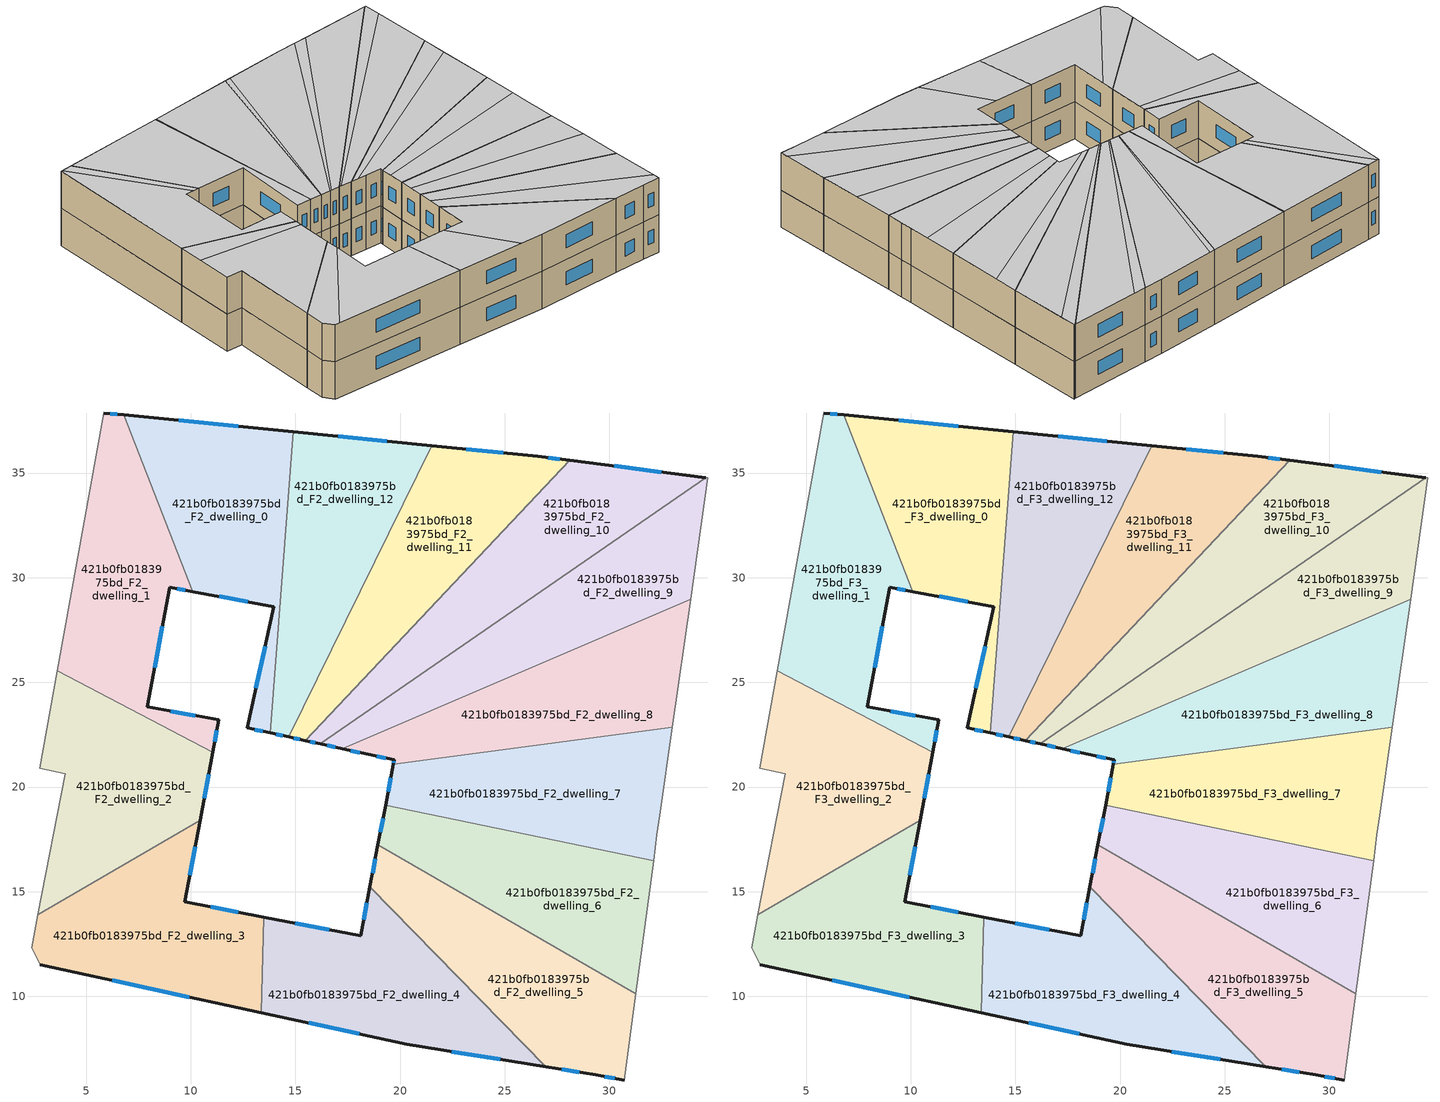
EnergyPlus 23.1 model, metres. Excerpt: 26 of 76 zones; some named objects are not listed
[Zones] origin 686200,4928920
421b0fb0183975bd_F2_dwelling_0
 floor to 421b0fb0183975bd_F1_dwelling_0 (EU_floor_Construction): 14.89,36.96 13.81,22.58 12.7,22.83 13.97,28.62 10.1,29.34 6.81,37.77 z6
 wall outside (EU_wall_Construction): 10.1,29.34 13.97,28.62 12.7,22.83 13.81,22.58 / 14.89,36.96 6.81,37.77 z6:9
 wall to 421b0fb0183975bd_F2_dwelling_1 (EU_wall_Construction): 6.81,37.77 10.1,29.34 z6:9
 wall to 421b0fb0183975bd_F2_dwelling_12 (EU_wall_Construction): 13.81,22.58 14.89,36.96 z6:9
 window (EU_Window_Construction): 13.06,22.75 13.45,22.66 / 13.56,26.73 13.11,24.71 / 11.36,29.1 12.71,28.85 / 12.26,37.23 9.43,37.51 z6.98:8.02
421b0fb0183975bd_F2_dwelling_1
 floor to 421b0fb0183975bd_F1_dwelling_1 (EU_floor_Construction): 6.81,37.77 10.1,29.34 8.99,29.55 7.93,23.84 11.33,23.21 11.04,21.66 3.62,25.56 5.85,37.87 z6
 wall outside (EU_wall_Construction): 11.04,21.66 11.33,23.21 7.93,23.84 8.99,29.55 10.1,29.34 / 6.81,37.77 5.85,37.87 z6:9
 wall to 421b0fb0183975bd_F2_dwelling_2 (EU_wall_Construction): 3.62,25.56 11.04,21.66 z6:9
 wall adiabatic (EU_wall_Construction): 5.85,37.87 3.62,25.56 z6:9
 window (EU_Window_Construction): 9.35,29.48 9.74,29.41 / 8.28,25.69 8.65,27.69 / 10.23,23.41 9.04,23.63 / 11.14,22.16 11.24,22.7 / 6.49,37.8 6.16,37.84 z6.98:8.02
421b0fb0183975bd_F2_dwelling_10
 floor to 421b0fb0183975bd_F1_dwelling_10 (EU_floor_Construction): 34.59,34.78 16.19,22.06 15.46,22.22 28.11,35.6 z6
 wall outside (EU_wall_Construction): 15.46,22.22 16.19,22.06 / 34.59,34.78 28.11,35.6 z6:9
 wall to 421b0fb0183975bd_F2_dwelling_11 (EU_wall_Construction): 28.11,35.6 15.46,22.22 z6:9
 wall to 421b0fb0183975bd_F2_dwelling_9 (EU_wall_Construction): 16.19,22.06 34.59,34.78 z6:9
 window (EU_Window_Construction): 15.7,22.17 15.96,22.11 / 32.49,35.05 30.22,35.34 z6.98:8.02
421b0fb0183975bd_F2_dwelling_11
 floor to 421b0fb0183975bd_F1_dwelling_11 (EU_floor_Construction): 28.11,35.6 15.46,22.22 14.67,22.39 21.52,36.3 26.58,35.8 z6
 wall outside (EU_wall_Construction): 14.67,22.39 15.46,22.22 / 28.11,35.6 26.58,35.8 21.52,36.3 z6:9
 wall to 421b0fb0183975bd_F2_dwelling_12 (EU_wall_Construction): 21.52,36.3 14.67,22.39 z6:9
 window (EU_Window_Construction): 14.93,22.34 15.2,22.28 / 24.94,35.96 23.17,36.14 / 27.61,35.67 27.08,35.73 z6.98:8.02
421b0fb0183975bd_F2_dwelling_12
 floor to 421b0fb0183975bd_F1_dwelling_12 (EU_floor_Construction): 21.52,36.3 14.67,22.39 13.81,22.58 14.89,36.96 z6
 wall outside (EU_wall_Construction): 13.81,22.58 14.67,22.39 / 21.52,36.3 14.89,36.96 z6:9
 window (EU_Window_Construction): 14.09,22.52 14.39,22.46 / 19.37,36.52 17.05,36.75 z6.98:8.02
421b0fb0183975bd_F2_dwelling_2
 floor to 421b0fb0183975bd_F1_dwelling_2 (EU_floor_Construction): 11.04,21.66 10.44,18.42 2.7,13.89 4.01,20.65 2.78,20.91 3.62,25.56 z6
 wall outside (EU_wall_Construction): 10.44,18.42 11.04,21.66 z6:9
 wall adiabatic (EU_wall_Construction): 3.62,25.56 2.78,20.91 4.01,20.65 2.7,13.89 z6:9
 wall to 421b0fb0183975bd_F2_dwelling_3 (EU_wall_Construction): 2.7,13.89 10.44,18.42 z6:9
 window (EU_Window_Construction): 10.64,19.48 10.85,20.61 z6.98:8.02
421b0fb0183975bd_F2_dwelling_3
 floor to 421b0fb0183975bd_F1_dwelling_3 (EU_floor_Construction): 10.44,18.42 9.72,14.52 13.48,13.79 13.38,9.22 2.81,11.52 2.4,12.33 2.7,13.89 z6
 wall outside (EU_wall_Construction): 13.48,13.79 9.72,14.52 10.44,18.42 / 2.81,11.52 13.38,9.22 z6:9
 wall to 421b0fb0183975bd_F2_dwelling_4 (EU_wall_Construction): 13.38,9.22 13.48,13.79 z6:9
 wall adiabatic (EU_wall_Construction): 2.7,13.89 2.4,12.33 2.81,11.52 z6:9
 window (EU_Window_Construction): 9.96,15.79 10.21,17.15 / 12.26,14.03 10.94,14.28 / 6.25,10.77 9.94,9.97 z6.98:8.02
421b0fb0183975bd_F2_dwelling_4
 floor to 421b0fb0183975bd_F1_dwelling_4 (EU_floor_Construction): 18.56,15.24 26.95,6.64 20.31,7.72 13.38,9.22 13.48,13.79 18.11,12.9 z6
 wall outside (EU_wall_Construction): 18.56,15.24 18.11,12.9 13.48,13.79 / 13.38,9.22 20.31,7.72 26.95,6.64 z6:9
 wall to 421b0fb0183975bd_F2_dwelling_5 (EU_wall_Construction): 26.95,6.64 18.56,15.24 z6:9
 window (EU_Window_Construction): 16.61,13.19 14.99,13.5 / 18.41,14.48 18.26,13.66 / 22.47,7.37 24.79,6.99 / 15.63,8.73 18.06,8.21 z6.98:8.02
421b0fb0183975bd_F2_dwelling_5
 floor to 421b0fb0183975bd_F1_dwelling_5 (EU_floor_Construction): 31.25,10.13 30.7,6.01 29.34,6.25 26.95,6.64 18.56,15.24 18.94,17.23 z6
 wall outside (EU_wall_Construction): 26.95,6.64 29.34,6.25 30.7,6.01 / 18.94,17.23 18.56,15.24 z6:9
 wall to 421b0fb0183975bd_F2_dwelling_6 (EU_wall_Construction): 31.25,10.13 18.94,17.23 z6:9
 wall adiabatic (EU_wall_Construction): 30.7,6.01 31.25,10.13 z6:9
 window (EU_Window_Construction): 27.73,6.51 28.56,6.37 / 18.82,16.59 18.68,15.89 / 29.78,6.17 30.26,6.09 z6.98:8.02
421b0fb0183975bd_F2_dwelling_6
 floor to 421b0fb0183975bd_F1_dwelling_6 (EU_floor_Construction): 32.1,16.49 31.25,10.13 18.94,17.23 19.3,19.12 z6
 wall outside (EU_wall_Construction): 19.3,19.12 18.94,17.23 z6:9
 wall to 421b0fb0183975bd_F2_dwelling_7 (EU_wall_Construction): 32.1,16.49 19.3,19.12 z6:9
 wall adiabatic (EU_wall_Construction): 31.25,10.13 32.1,16.49 z6:9
 window (EU_Window_Construction): 19.19,18.51 19.06,17.85 z6.98:8.02
421b0fb0183975bd_F2_dwelling_7
 floor to 421b0fb0183975bd_F1_dwelling_7 (EU_floor_Construction): 33,22.86 32.4,18.66 32.27,17.72 32.1,16.49 19.3,19.12 19.68,21.09 z6
 wall outside (EU_wall_Construction): 19.68,21.09 19.3,19.12 z6:9
 wall adiabatic (EU_wall_Construction): 32.1,16.49 32.27,17.72 32.4,18.66 33,22.86 z6:9
 wall to 421b0fb0183975bd_F2_dwelling_8 (EU_wall_Construction): 33,22.86 19.68,21.09 z6:9
 window (EU_Window_Construction): 19.56,20.45 19.43,19.76 z6.98:8.02
421b0fb0183975bd_F2_dwelling_8
 floor to 421b0fb0183975bd_F1_dwelling_8 (EU_floor_Construction): 33.88,28.98 33,22.86 19.68,21.09 19.72,21.3 18.49,21.56 17.23,21.83 z6
 wall outside (EU_wall_Construction): 17.23,21.83 18.49,21.56 19.72,21.3 19.68,21.09 z6:9
 wall to 421b0fb0183975bd_F2_dwelling_9 (EU_wall_Construction): 33.88,28.98 17.23,21.83 z6:9
 wall adiabatic (EU_wall_Construction): 33,22.86 33.88,28.98 z6:9
 window (EU_Window_Construction): 19.71,21.23 19.69,21.16 / 18.89,21.47 19.32,21.38 / 17.64,21.74 18.08,21.65 z6.98:8.02
421b0fb0183975bd_F2_dwelling_9
 floor to 421b0fb0183975bd_F1_dwelling_9 (EU_floor_Construction): 34.7,34.77 33.88,28.98 17.23,21.83 16.19,22.06 34.59,34.78 z6
 wall outside (EU_wall_Construction): 16.19,22.06 17.23,21.83 z6:9
 wall adiabatic (EU_wall_Construction): 33.88,28.98 34.7,34.77 34.59,34.78 z6:9
 window (EU_Window_Construction): 16.53,21.99 16.89,21.91 z6.98:8.02
421b0fb0183975bd_F3_dwelling_0
 floor to 421b0fb0183975bd_F2_dwelling_0 (EU_floor_Construction): 14.89,36.96 13.81,22.58 12.7,22.83 13.97,28.62 10.1,29.34 6.81,37.77 z9
 wall outside (EU_wall_Construction): 10.1,29.34 13.97,28.62 12.7,22.83 13.81,22.58 / 14.89,36.96 6.81,37.77 z9:12
 wall to 421b0fb0183975bd_F3_dwelling_1 (EU_wall_Construction): 6.81,37.77 10.1,29.34 z9:12
 wall to 421b0fb0183975bd_F3_dwelling_12 (EU_wall_Construction): 13.81,22.58 14.89,36.96 z9:12
 window (EU_Window_Construction): 13.06,22.75 13.45,22.66 / 13.56,26.73 13.11,24.71 / 11.36,29.1 12.71,28.85 / 12.26,37.23 9.43,37.51 z9.98:11.02
 ceiling to 421b0fb0183975bd_F4_dwelling_5 (EU_floor_Construction): 13.8,22.59 14.79,36.97 6.81,37.77 10.1,29.34 13.97,28.62 12.7,22.83 z12
 ceiling to 421b0fb0183975bd_F4_dwelling_4 (EU_floor_Construction): 13.81,22.58 14.89,36.96 14.79,36.97 13.8,22.59 z12
421b0fb0183975bd_F3_dwelling_1
 floor to 421b0fb0183975bd_F2_dwelling_1 (EU_floor_Construction): 6.81,37.77 10.1,29.34 8.99,29.55 7.93,23.84 11.33,23.21 11.04,21.66 3.62,25.56 5.85,37.87 z9
 wall outside (EU_wall_Construction): 11.04,21.66 11.33,23.21 7.93,23.84 8.99,29.55 10.1,29.34 / 6.81,37.77 5.85,37.87 z9:12
 wall to 421b0fb0183975bd_F3_dwelling_2 (EU_wall_Construction): 3.62,25.56 11.04,21.66 z9:12
 wall adiabatic (EU_wall_Construction): 5.85,37.87 3.62,25.56 z9:12
 window (EU_Window_Construction): 9.35,29.48 9.74,29.41 / 8.28,25.69 8.65,27.69 / 10.23,23.41 9.04,23.63 / 11.14,22.16 11.24,22.7 / 6.49,37.8 6.16,37.84 z9.98:11.02
 ceiling to 421b0fb0183975bd_F4_dwelling_6 (EU_floor_Construction): 11.04,21.66 11.33,23.21 7.93,23.84 8.99,29.55 9.63,29.43 5.94,37.86 5.85,37.87 3.62,25.56 z12
 ceiling to 421b0fb0183975bd_F4_dwelling_5 (EU_floor_Construction): 10.1,29.34 6.81,37.77 5.94,37.86 9.63,29.43 z12
421b0fb0183975bd_F3_dwelling_10
 floor to 421b0fb0183975bd_F2_dwelling_10 (EU_floor_Construction): 34.59,34.78 16.19,22.06 15.46,22.22 28.11,35.6 z9
 wall outside (EU_wall_Construction): 15.46,22.22 16.19,22.06 / 34.59,34.78 28.11,35.6 z9:12
 wall to 421b0fb0183975bd_F3_dwelling_11 (EU_wall_Construction): 28.11,35.6 15.46,22.22 z9:12
 wall to 421b0fb0183975bd_F3_dwelling_9 (EU_wall_Construction): 16.19,22.06 34.59,34.78 z9:12
 window (EU_Window_Construction): 15.7,22.17 15.96,22.11 / 32.49,35.05 30.22,35.34 z9.98:11.02
 ceiling to 421b0fb0183975bd_F4_dwelling_2 (EU_floor_Construction): 34.59,34.78 29.1,35.48 15.57,22.2 16.19,22.06 z12
 ceiling to 421b0fb0183975bd_F4_dwelling_3 (EU_floor_Construction): 29.1,35.48 28.11,35.6 15.46,22.22 15.58,22.2 z12
421b0fb0183975bd_F3_dwelling_11
 floor to 421b0fb0183975bd_F2_dwelling_11 (EU_floor_Construction): 28.11,35.6 15.46,22.22 14.67,22.39 21.52,36.3 26.58,35.8 z9
 wall outside (EU_wall_Construction): 14.67,22.39 15.46,22.22 / 28.11,35.6 26.58,35.8 21.52,36.3 z9:12
 wall to 421b0fb0183975bd_F3_dwelling_12 (EU_wall_Construction): 21.52,36.3 14.67,22.39 z9:12
 window (EU_Window_Construction): 14.93,22.34 15.2,22.28 / 24.94,35.96 23.17,36.14 / 27.61,35.67 27.08,35.73 z9.98:11.02
 ceiling to 421b0fb0183975bd_F4_dwelling_3 (EU_floor_Construction): 15.46,22.22 28.11,35.6 26.58,35.8 21.98,36.26 14.73,22.38 z12
 ceiling to 421b0fb0183975bd_F4_dwelling_4 (EU_floor_Construction): 14.73,22.38 21.98,36.26 21.52,36.3 14.67,22.39 z12
421b0fb0183975bd_F3_dwelling_12
 floor to 421b0fb0183975bd_F2_dwelling_12 (EU_floor_Construction): 21.52,36.3 14.67,22.39 13.81,22.58 14.89,36.96 z9
 wall outside (EU_wall_Construction): 13.81,22.58 14.67,22.39 / 21.52,36.3 14.89,36.96 z9:12
 window (EU_Window_Construction): 14.09,22.52 14.39,22.46 / 19.37,36.52 17.05,36.75 z9.98:11.02
 ceiling adiabatic (EU_roof_Construction): 14.67,22.39 21.52,36.3 14.89,36.96 13.81,22.58 z12
421b0fb0183975bd_F3_dwelling_2
 floor to 421b0fb0183975bd_F2_dwelling_2 (EU_floor_Construction): 11.04,21.66 10.44,18.42 2.7,13.89 4.01,20.65 2.78,20.91 3.62,25.56 z9
 wall outside (EU_wall_Construction): 10.44,18.42 11.04,21.66 z9:12
 wall adiabatic (EU_wall_Construction): 3.62,25.56 2.78,20.91 4.01,20.65 2.7,13.89 z9:12
 wall to 421b0fb0183975bd_F3_dwelling_3 (EU_wall_Construction): 2.7,13.89 10.44,18.42 z9:12
 window (EU_Window_Construction): 10.64,19.48 10.85,20.61 z9.98:11.02
 ceiling to 421b0fb0183975bd_F4_dwelling_7 (EU_floor_Construction): 10.44,18.42 10.95,21.16 3.27,23.62 2.78,20.91 4.01,20.65 2.7,13.89 z12
 ceiling to 421b0fb0183975bd_F4_dwelling_6 (EU_floor_Construction): 10.95,21.16 11.04,21.66 3.62,25.56 3.27,23.62 z12
421b0fb0183975bd_F3_dwelling_3
 floor to 421b0fb0183975bd_F2_dwelling_3 (EU_floor_Construction): 10.44,18.42 9.72,14.52 13.48,13.79 13.38,9.22 2.81,11.52 2.4,12.33 2.7,13.89 z9
 wall outside (EU_wall_Construction): 13.48,13.79 9.72,14.52 10.44,18.42 / 2.81,11.52 13.38,9.22 z9:12
 wall to 421b0fb0183975bd_F3_dwelling_4 (EU_wall_Construction): 13.38,9.22 13.48,13.79 z9:12
 wall adiabatic (EU_wall_Construction): 2.7,13.89 2.4,12.33 2.81,11.52 z9:12
 window (EU_Window_Construction): 9.96,15.79 10.21,17.15 / 12.26,14.03 10.94,14.28 / 6.25,10.77 9.94,9.97 z9.98:11.02
 ceiling to 421b0fb0183975bd_F4_dwelling_8 (EU_floor_Construction): 13.38,9.22 13.48,13.79 9.72,14.52 10.26,17.43 3.19,11.44 z12
 ceiling to 421b0fb0183975bd_F4_dwelling_7 (EU_floor_Construction): 10.26,17.43 10.44,18.42 2.7,13.89 2.4,12.33 2.81,11.52 3.19,11.44 z12
421b0fb0183975bd_F3_dwelling_4
 floor to 421b0fb0183975bd_F2_dwelling_4 (EU_floor_Construction): 18.56,15.24 26.95,6.64 20.31,7.72 13.38,9.22 13.48,13.79 18.11,12.9 z9
 wall outside (EU_wall_Construction): 18.56,15.24 18.11,12.9 13.48,13.79 / 13.38,9.22 20.31,7.72 26.95,6.64 z9:12
 wall to 421b0fb0183975bd_F3_dwelling_5 (EU_wall_Construction): 26.95,6.64 18.56,15.24 z9:12
 window (EU_Window_Construction): 16.61,13.19 14.99,13.5 / 18.41,14.48 18.26,13.66 / 22.47,7.37 24.79,6.99 / 15.63,8.73 18.06,8.21 z9.98:11.02
 ceiling to 421b0fb0183975bd_F4_dwelling_9 (EU_floor_Construction): 26.95,6.64 18.56,15.24 18.11,12.9 16.5,13.21 18.57,8.1 20.31,7.72 z12
 ceiling to 421b0fb0183975bd_F4_dwelling_8 (EU_floor_Construction): 18.57,8.1 16.5,13.21 13.48,13.79 13.38,9.22 z12
421b0fb0183975bd_F3_dwelling_5
 floor to 421b0fb0183975bd_F2_dwelling_5 (EU_floor_Construction): 31.25,10.13 30.7,6.01 29.34,6.25 26.95,6.64 18.56,15.24 18.94,17.23 z9
 wall outside (EU_wall_Construction): 26.95,6.64 29.34,6.25 30.7,6.01 / 18.94,17.23 18.56,15.24 z9:12
 wall to 421b0fb0183975bd_F3_dwelling_6 (EU_wall_Construction): 31.25,10.13 18.94,17.23 z9:12
 wall adiabatic (EU_wall_Construction): 30.7,6.01 31.25,10.13 z9:12
 window (EU_Window_Construction): 27.73,6.51 28.56,6.37 / 18.82,16.59 18.68,15.89 / 29.78,6.17 30.26,6.09 z9.98:11.02
 ceiling to 421b0fb0183975bd_F4_dwelling_9 (EU_floor_Construction): 30.7,6.01 30.77,6.53 18.74,16.19 18.56,15.24 26.95,6.64 29.34,6.25 z12
 ceiling adiabatic (EU_roof_Construction): 30.7,6.01 31.25,10.13 18.94,17.23 18.74,16.19 30.77,6.53 z12
421b0fb0183975bd_F3_dwelling_6
 floor to 421b0fb0183975bd_F2_dwelling_6 (EU_floor_Construction): 32.1,16.49 31.25,10.13 18.94,17.23 19.3,19.12 z9
 wall outside (EU_wall_Construction): 19.3,19.12 18.94,17.23 z9:12
 wall to 421b0fb0183975bd_F3_dwelling_7 (EU_wall_Construction): 32.1,16.49 19.3,19.12 z9:12
 wall adiabatic (EU_wall_Construction): 31.25,10.13 32.1,16.49 z9:12
 window (EU_Window_Construction): 19.19,18.51 19.06,17.85 z9.98:11.02
 ceiling to 421b0fb0183975bd_F4_dwelling_10 (EU_floor_Construction): 31.25,10.14 31.69,13.4 19.13,18.2 18.94,17.23 z12
 ceiling to 421b0fb0183975bd_F4_dwelling_11 (EU_floor_Construction): 31.69,13.4 32.1,16.49 19.3,19.12 19.13,18.2 z12
421b0fb0183975bd_F3_dwelling_7
 floor to 421b0fb0183975bd_F2_dwelling_7 (EU_floor_Construction): 33,22.86 32.4,18.66 32.27,17.72 32.1,16.49 19.3,19.12 19.68,21.09 z9
 wall outside (EU_wall_Construction): 19.68,21.09 19.3,19.12 z9:12
 wall adiabatic (EU_wall_Construction): 32.1,16.49 32.27,17.72 32.4,18.66 33,22.86 z9:12
 wall to 421b0fb0183975bd_F3_dwelling_8 (EU_wall_Construction): 33,22.86 19.68,21.09 z9:12
 window (EU_Window_Construction): 19.56,20.45 19.43,19.76 z9.98:11.02
 ceiling to 421b0fb0183975bd_F4_dwelling_11 (EU_floor_Construction): 32.1,16.49 32.27,17.72 32.4,18.66 32.63,20.29 19.53,20.29 19.3,19.12 z12
 ceiling to 421b0fb0183975bd_F4_dwelling_0 (EU_floor_Construction): 32.63,20.29 33,22.85 19.68,21.09 19.53,20.29 z12
421b0fb0183975bd_F3_dwelling_8
 floor to 421b0fb0183975bd_F2_dwelling_8 (EU_floor_Construction): 33.88,28.98 33,22.86 19.68,21.09 19.72,21.3 18.49,21.56 17.23,21.83 z9
 wall outside (EU_wall_Construction): 17.23,21.83 18.49,21.56 19.72,21.3 19.68,21.09 z9:12
 wall to 421b0fb0183975bd_F3_dwelling_9 (EU_wall_Construction): 33.88,28.98 17.23,21.83 z9:12
 wall adiabatic (EU_wall_Construction): 33,22.86 33.88,28.98 z9:12
 window (EU_Window_Construction): 19.71,21.23 19.69,21.16 / 18.89,21.47 19.32,21.38 / 17.64,21.74 18.08,21.65 z9.98:11.02
 ceiling to 421b0fb0183975bd_F4_dwelling_0 (EU_floor_Construction): 33,22.85 33.6,27.07 17.8,21.71 18.49,21.56 19.72,21.3 19.68,21.09 z12
 ceiling to 421b0fb0183975bd_F4_dwelling_1 (EU_floor_Construction): 33.6,27.07 33.87,28.98 17.23,21.83 17.8,21.71 z12
421b0fb0183975bd_F3_dwelling_9
 floor to 421b0fb0183975bd_F2_dwelling_9 (EU_floor_Construction): 34.7,34.77 33.88,28.98 17.23,21.83 16.19,22.06 34.59,34.78 z9
 wall outside (EU_wall_Construction): 16.19,22.06 17.23,21.83 z9:12
 wall adiabatic (EU_wall_Construction): 33.88,28.98 34.7,34.77 34.59,34.78 z9:12
 window (EU_Window_Construction): 16.53,21.99 16.89,21.91 z9.98:11.02
 ceiling to 421b0fb0183975bd_F4_dwelling_1 (EU_floor_Construction): 33.87,28.98 34.52,33.49 16.37,22.02 17.23,21.83 z12
 ceiling to 421b0fb0183975bd_F4_dwelling_2 (EU_floor_Construction): 34.52,33.49 34.7,34.77 34.59,34.78 16.19,22.06 16.37,22.02 z12
[Building]
EU S2 Campaign: North Axis=0; Terrain=City; Solar Distribution=FullExterior
[Site:Location]
Bologna: Latitude=44.5; Longitude=11.25; Time Zone=1; Elevation=37
[SizingPeriod:WeatherFileDays]
AnnualSizingPeriod: Begin Month=1; Begin Day of Month=1; End Month=12; End Day of Month=31; Day of Week for Start Day=Monday; Use Weather File Daylight Saving Period=No; Use Weather File Rain and Snow Indicators=No
[MATERIAL]
EU_InternalMass_Material: Roughness=MediumRough; Thickness=0.1; Conductivity=1; Density=1800; Specific Heat=900; Thermal Absorptance=0.9; Solar Absorptance=0.7; Visible Absorptance=0.7
[MATERIAL:NOMASS] Roughness=MediumRough; Thermal Absorptance=0.9; Solar Absorptance=0.7; Visible Absorptance=0.7
Name | Thermal Resistance
EU_wall_NoMass | 0.905828
EU_roof_NoMass | 0.37593
EU_floor_NoMass | 0.67114
[WINDOWMATERIAL:SIMPLEGLAZINGSYSTEM]
EU_Window_SimpleGlazing: UFactor=4.52486; Solar Heat Gain Coefficient=0.85; Visible Transmittance=0.85
[CONSTRUCTION]
EU_wall_Construction: EU_wall_NoMass
EU_roof_Construction: EU_roof_NoMass
EU_floor_Construction: EU_floor_NoMass
EU_Window_Construction: EU_Window_SimpleGlazing
EU_InternalMass_Construction: EU_InternalMass_Material
[ZONE] Type=1; Multiplier=1; Ceiling Height=autocalculate; Floor Area=autocalculate; Part of Total Floor Area=Yes
Name | Volume
421b0fb0183975bd_F2_dwelling_0; 421b0fb0183975bd_F3_dwelling_0 | 164.09
421b0fb0183975bd_F2_dwelling_1; 421b0fb0183975bd_F3_dwelling_1 | 164.084
421b0fb0183975bd_F2_dwelling_10; 421b0fb0183975bd_F3_dwelling_10 | 164.092
421b0fb0183975bd_F2_dwelling_11; 421b0fb0183975bd_F3_dwelling_11 | 164.106
421b0fb0183975bd_F2_dwelling_12; 421b0fb0183975bd_F3_dwelling_12 | 164.07
421b0fb0183975bd_F2_dwelling_2; 421b0fb0183975bd_F3_dwelling_2 | 164.104
421b0fb0183975bd_F2_dwelling_3; 421b0fb0183975bd_F3_dwelling_3 | 164.077
421b0fb0183975bd_F2_dwelling_4; 421b0fb0183975bd_F3_dwelling_4 | 164.095
421b0fb0183975bd_F2_dwelling_5; 421b0fb0183975bd_F3_dwelling_5 | 164.108
421b0fb0183975bd_F2_dwelling_6; 421b0fb0183975bd_F3_dwelling_6 | 164.093
421b0fb0183975bd_F2_dwelling_7; 421b0fb0183975bd_F3_dwelling_7 | 164.068
421b0fb0183975bd_F2_dwelling_8; 421b0fb0183975bd_F3_dwelling_8 | 164.102
421b0fb0183975bd_F2_dwelling_9; 421b0fb0183975bd_F3_dwelling_9 | 164.08
[INTERNALMASS] Construction=EU_InternalMass_Construction
Name | Zone or ZoneList | Surface Area
421b0fb0183975bd_F2_dwelling_0_EU_InternalMass | 421b0fb0183975bd_F2_dwelling_0 | 54.6965
421b0fb0183975bd_F2_dwelling_1_EU_InternalMass | 421b0fb0183975bd_F2_dwelling_1 | 54.6952
421b0fb0183975bd_F2_dwelling_2_EU_InternalMass | 421b0fb0183975bd_F2_dwelling_2 | 54.7015
421b0fb0183975bd_F2_dwelling_3_EU_InternalMass | 421b0fb0183975bd_F2_dwelling_3 | 54.6916
421b0fb0183975bd_F2_dwelling_4_EU_InternalMass | 421b0fb0183975bd_F2_dwelling_4 | 54.6985
421b0fb0183975bd_F2_dwelling_5_EU_InternalMass | 421b0fb0183975bd_F2_dwelling_5 | 54.7027
421b0fb0183975bd_F2_dwelling_6_EU_InternalMass | 421b0fb0183975bd_F2_dwelling_6 | 54.6978
421b0fb0183975bd_F2_dwelling_7_EU_InternalMass | 421b0fb0183975bd_F2_dwelling_7 | 54.6893
421b0fb0183975bd_F2_dwelling_8_EU_InternalMass | 421b0fb0183975bd_F2_dwelling_8 | 54.7006
421b0fb0183975bd_F2_dwelling_9_EU_InternalMass | 421b0fb0183975bd_F2_dwelling_9 | 54.6933
421b0fb0183975bd_F2_dwelling_10_EU_InternalMass | 421b0fb0183975bd_F2_dwelling_10 | 54.6974
421b0fb0183975bd_F2_dwelling_11_EU_InternalMass | 421b0fb0183975bd_F2_dwelling_11 | 54.7017
421b0fb0183975bd_F2_dwelling_12_EU_InternalMass | 421b0fb0183975bd_F2_dwelling_12 | 54.6901
421b0fb0183975bd_F3_dwelling_0_EU_InternalMass | 421b0fb0183975bd_F3_dwelling_0 | 54.6965
421b0fb0183975bd_F3_dwelling_1_EU_InternalMass | 421b0fb0183975bd_F3_dwelling_1 | 54.6952
421b0fb0183975bd_F3_dwelling_2_EU_InternalMass | 421b0fb0183975bd_F3_dwelling_2 | 54.7015
421b0fb0183975bd_F3_dwelling_3_EU_InternalMass | 421b0fb0183975bd_F3_dwelling_3 | 54.6916
421b0fb0183975bd_F3_dwelling_4_EU_InternalMass | 421b0fb0183975bd_F3_dwelling_4 | 54.6985
421b0fb0183975bd_F3_dwelling_5_EU_InternalMass | 421b0fb0183975bd_F3_dwelling_5 | 54.7027
421b0fb0183975bd_F3_dwelling_6_EU_InternalMass | 421b0fb0183975bd_F3_dwelling_6 | 54.6978
421b0fb0183975bd_F3_dwelling_7_EU_InternalMass | 421b0fb0183975bd_F3_dwelling_7 | 54.6893
421b0fb0183975bd_F3_dwelling_8_EU_InternalMass | 421b0fb0183975bd_F3_dwelling_8 | 54.7006
421b0fb0183975bd_F3_dwelling_9_EU_InternalMass | 421b0fb0183975bd_F3_dwelling_9 | 54.6933
421b0fb0183975bd_F3_dwelling_10_EU_InternalMass | 421b0fb0183975bd_F3_dwelling_10 | 54.6974
421b0fb0183975bd_F3_dwelling_11_EU_InternalMass | 421b0fb0183975bd_F3_dwelling_11 | 54.7017
421b0fb0183975bd_F3_dwelling_12_EU_InternalMass | 421b0fb0183975bd_F3_dwelling_12 | 54.6901
[OTHEREQUIPMENT] Fuel Type=Electricity; Design Level Calculation Method=Watts/Area; Power per Zone Floor Area=1; Fraction Latent=0; Fraction Radiant=0; Fraction Lost=0; Carbon Dioxide Generation Rate=0; EndUse Subcategory=EU_Step8_InternalGains
Name | Zone or ZoneList or Space or SpaceList | Schedule
EU_Step8_InternalGain_421b0fb0183975bd_F2_dwelling_0_f000 | 421b0fb0183975bd_F2_dwelling_0 | EU_Step8_GainSchedule_421b0fb0183975bd_F2_dwelling_0_f000
EU_Step8_InternalGain_421b0fb0183975bd_F2_dwelling_1_f000 | 421b0fb0183975bd_F2_dwelling_1 | EU_Step8_GainSchedule_421b0fb0183975bd_F2_dwelling_1_f000
EU_Step8_InternalGain_421b0fb0183975bd_F2_dwelling_2_f000 | 421b0fb0183975bd_F2_dwelling_2 | EU_Step8_GainSchedule_421b0fb0183975bd_F2_dwelling_2_f000
EU_Step8_InternalGain_421b0fb0183975bd_F2_dwelling_3_f000 | 421b0fb0183975bd_F2_dwelling_3 | EU_Step8_GainSchedule_421b0fb0183975bd_F2_dwelling_3_f000
EU_Step8_InternalGain_421b0fb0183975bd_F2_dwelling_4_f000 | 421b0fb0183975bd_F2_dwelling_4 | EU_Step8_GainSchedule_421b0fb0183975bd_F2_dwelling_4_f000
EU_Step8_InternalGain_421b0fb0183975bd_F2_dwelling_5_f000 | 421b0fb0183975bd_F2_dwelling_5 | EU_Step8_GainSchedule_421b0fb0183975bd_F2_dwelling_5_f000
EU_Step8_InternalGain_421b0fb0183975bd_F2_dwelling_6_f000 | 421b0fb0183975bd_F2_dwelling_6 | EU_Step8_GainSchedule_421b0fb0183975bd_F2_dwelling_6_f000
EU_Step8_InternalGain_421b0fb0183975bd_F2_dwelling_7_f000 | 421b0fb0183975bd_F2_dwelling_7 | EU_Step8_GainSchedule_421b0fb0183975bd_F2_dwelling_7_f000
EU_Step8_InternalGain_421b0fb0183975bd_F2_dwelling_8_f000 | 421b0fb0183975bd_F2_dwelling_8 | EU_Step8_GainSchedule_421b0fb0183975bd_F2_dwelling_8_f000
EU_Step8_InternalGain_421b0fb0183975bd_F2_dwelling_9_f000 | 421b0fb0183975bd_F2_dwelling_9 | EU_Step8_GainSchedule_421b0fb0183975bd_F2_dwelling_9_f000
EU_Step8_InternalGain_421b0fb0183975bd_F2_dwelling_10_f000 | 421b0fb0183975bd_F2_dwelling_10 | EU_Step8_GainSchedule_421b0fb0183975bd_F2_dwelling_10_f000
EU_Step8_InternalGain_421b0fb0183975bd_F2_dwelling_11_f000 | 421b0fb0183975bd_F2_dwelling_11 | EU_Step8_GainSchedule_421b0fb0183975bd_F2_dwelling_11_f000
EU_Step8_InternalGain_421b0fb0183975bd_F2_dwelling_12_f000 | 421b0fb0183975bd_F2_dwelling_12 | EU_Step8_GainSchedule_421b0fb0183975bd_F2_dwelling_12_f000
EU_Step8_InternalGain_421b0fb0183975bd_F3_dwelling_0_f000 | 421b0fb0183975bd_F3_dwelling_0 | EU_Step8_GainSchedule_421b0fb0183975bd_F3_dwelling_0_f000
EU_Step8_InternalGain_421b0fb0183975bd_F3_dwelling_1_f000 | 421b0fb0183975bd_F3_dwelling_1 | EU_Step8_GainSchedule_421b0fb0183975bd_F3_dwelling_1_f000
EU_Step8_InternalGain_421b0fb0183975bd_F3_dwelling_2_f000 | 421b0fb0183975bd_F3_dwelling_2 | EU_Step8_GainSchedule_421b0fb0183975bd_F3_dwelling_2_f000
EU_Step8_InternalGain_421b0fb0183975bd_F3_dwelling_3_f000 | 421b0fb0183975bd_F3_dwelling_3 | EU_Step8_GainSchedule_421b0fb0183975bd_F3_dwelling_3_f000
EU_Step8_InternalGain_421b0fb0183975bd_F3_dwelling_4_f000 | 421b0fb0183975bd_F3_dwelling_4 | EU_Step8_GainSchedule_421b0fb0183975bd_F3_dwelling_4_f000
EU_Step8_InternalGain_421b0fb0183975bd_F3_dwelling_5_f000 | 421b0fb0183975bd_F3_dwelling_5 | EU_Step8_GainSchedule_421b0fb0183975bd_F3_dwelling_5_f000
EU_Step8_InternalGain_421b0fb0183975bd_F3_dwelling_6_f000 | 421b0fb0183975bd_F3_dwelling_6 | EU_Step8_GainSchedule_421b0fb0183975bd_F3_dwelling_6_f000
EU_Step8_InternalGain_421b0fb0183975bd_F3_dwelling_7_f000 | 421b0fb0183975bd_F3_dwelling_7 | EU_Step8_GainSchedule_421b0fb0183975bd_F3_dwelling_7_f000
EU_Step8_InternalGain_421b0fb0183975bd_F3_dwelling_8_f000 | 421b0fb0183975bd_F3_dwelling_8 | EU_Step8_GainSchedule_421b0fb0183975bd_F3_dwelling_8_f000
EU_Step8_InternalGain_421b0fb0183975bd_F3_dwelling_9_f000 | 421b0fb0183975bd_F3_dwelling_9 | EU_Step8_GainSchedule_421b0fb0183975bd_F3_dwelling_9_f000
EU_Step8_InternalGain_421b0fb0183975bd_F3_dwelling_10_f000 | 421b0fb0183975bd_F3_dwelling_10 | EU_Step8_GainSchedule_421b0fb0183975bd_F3_dwelling_10_f000
EU_Step8_InternalGain_421b0fb0183975bd_F3_dwelling_11_f000 | 421b0fb0183975bd_F3_dwelling_11 | EU_Step8_GainSchedule_421b0fb0183975bd_F3_dwelling_11_f000
EU_Step8_InternalGain_421b0fb0183975bd_F3_dwelling_12_f000 | 421b0fb0183975bd_F3_dwelling_12 | EU_Step8_GainSchedule_421b0fb0183975bd_F3_dwelling_12_f000
[ZONEVENTILATION:DESIGNFLOWRATE] Schedule=EU_AlwaysOn; Design Flow Rate Calculation Method=AirChanges/Hour; Air Changes per Hour=0.73129; Ventilation Type=Natural; Fan Pressure Rise=0; Fan Total Efficiency=1; Constant Term Coefficient=1; Temperature Term Coefficient=0; Velocity Term Coefficient=0; Velocity Squared Term Coefficient=0; Minimum Indoor Temperature=-100; Maximum Indoor Temperature=100; Delta Temperature=-100; Minimum Outdoor Temperature=-100; Maximum Outdoor Temperature=100; Maximum Wind Speed=40
Name | Zone or ZoneList or Space or SpaceList
EU_ConstantAir_421b0fb0183975bd_F2_dwelling_0 | 421b0fb0183975bd_F2_dwelling_0
EU_ConstantAir_421b0fb0183975bd_F2_dwelling_1 | 421b0fb0183975bd_F2_dwelling_1
EU_ConstantAir_421b0fb0183975bd_F2_dwelling_2 | 421b0fb0183975bd_F2_dwelling_2
EU_ConstantAir_421b0fb0183975bd_F2_dwelling_3 | 421b0fb0183975bd_F2_dwelling_3
EU_ConstantAir_421b0fb0183975bd_F2_dwelling_4 | 421b0fb0183975bd_F2_dwelling_4
EU_ConstantAir_421b0fb0183975bd_F2_dwelling_5 | 421b0fb0183975bd_F2_dwelling_5
EU_ConstantAir_421b0fb0183975bd_F2_dwelling_6 | 421b0fb0183975bd_F2_dwelling_6
EU_ConstantAir_421b0fb0183975bd_F2_dwelling_7 | 421b0fb0183975bd_F2_dwelling_7
EU_ConstantAir_421b0fb0183975bd_F2_dwelling_8 | 421b0fb0183975bd_F2_dwelling_8
EU_ConstantAir_421b0fb0183975bd_F2_dwelling_9 | 421b0fb0183975bd_F2_dwelling_9
EU_ConstantAir_421b0fb0183975bd_F2_dwelling_10 | 421b0fb0183975bd_F2_dwelling_10
EU_ConstantAir_421b0fb0183975bd_F2_dwelling_11 | 421b0fb0183975bd_F2_dwelling_11
EU_ConstantAir_421b0fb0183975bd_F2_dwelling_12 | 421b0fb0183975bd_F2_dwelling_12
EU_ConstantAir_421b0fb0183975bd_F3_dwelling_0 | 421b0fb0183975bd_F3_dwelling_0
EU_ConstantAir_421b0fb0183975bd_F3_dwelling_1 | 421b0fb0183975bd_F3_dwelling_1
EU_ConstantAir_421b0fb0183975bd_F3_dwelling_2 | 421b0fb0183975bd_F3_dwelling_2
EU_ConstantAir_421b0fb0183975bd_F3_dwelling_3 | 421b0fb0183975bd_F3_dwelling_3
EU_ConstantAir_421b0fb0183975bd_F3_dwelling_4 | 421b0fb0183975bd_F3_dwelling_4
EU_ConstantAir_421b0fb0183975bd_F3_dwelling_5 | 421b0fb0183975bd_F3_dwelling_5
EU_ConstantAir_421b0fb0183975bd_F3_dwelling_6 | 421b0fb0183975bd_F3_dwelling_6
EU_ConstantAir_421b0fb0183975bd_F3_dwelling_7 | 421b0fb0183975bd_F3_dwelling_7
EU_ConstantAir_421b0fb0183975bd_F3_dwelling_8 | 421b0fb0183975bd_F3_dwelling_8
EU_ConstantAir_421b0fb0183975bd_F3_dwelling_9 | 421b0fb0183975bd_F3_dwelling_9
EU_ConstantAir_421b0fb0183975bd_F3_dwelling_10 | 421b0fb0183975bd_F3_dwelling_10
EU_ConstantAir_421b0fb0183975bd_F3_dwelling_11 | 421b0fb0183975bd_F3_dwelling_11
EU_ConstantAir_421b0fb0183975bd_F3_dwelling_12 | 421b0fb0183975bd_F3_dwelling_12
[HVACTEMPLATE:ZONE:IDEALLOADSAIRSYSTEM] System Availability Schedule=EU_AlwaysOn; Maximum Heating Supply Air Temperature=50; Minimum Cooling Supply Air Temperature=13; Maximum Heating Supply Air Humidity Ratio=0.0156; Minimum Cooling Supply Air Humidity Ratio=0.0077; Heating Limit=NoLimit; Cooling Limit=NoLimit; Heating Availability Schedule=EU_AlwaysOn; Cooling Availability Schedule=EU_CoolingOff; Dehumidification Control Type=ConstantSensibleHeatRatio; Cooling Sensible Heat Ratio=0.7; Dehumidification Setpoint=60; Humidification Control Type=None; Humidification Setpoint=30; Outdoor Air Method=None; Outdoor Air Flow Rate per Person=0.00944; Outdoor Air Flow Rate per Zone Floor Area=0; Outdoor Air Flow Rate per Zone=0; Demand Controlled Ventilation Type=None; Outdoor Air Economizer Type=NoEconomizer; Heat Recovery Type=None; Sensible Heat Recovery Effectiveness=0.7; Latent Heat Recovery Effectiveness=0.65
Name | Template Thermostat
421b0fb0183975bd_F2_dwelling_0 | EU_HeatOnly_421b0fb0183975bd_F2_dwelling_0
421b0fb0183975bd_F2_dwelling_1 | EU_HeatOnly_421b0fb0183975bd_F2_dwelling_1
421b0fb0183975bd_F2_dwelling_2 | EU_HeatOnly_421b0fb0183975bd_F2_dwelling_2
421b0fb0183975bd_F2_dwelling_3 | EU_HeatOnly_421b0fb0183975bd_F2_dwelling_3
421b0fb0183975bd_F2_dwelling_4 | EU_HeatOnly_421b0fb0183975bd_F2_dwelling_4
421b0fb0183975bd_F2_dwelling_5 | EU_HeatOnly_421b0fb0183975bd_F2_dwelling_5
421b0fb0183975bd_F2_dwelling_6 | EU_HeatOnly_421b0fb0183975bd_F2_dwelling_6
421b0fb0183975bd_F2_dwelling_7 | EU_HeatOnly_421b0fb0183975bd_F2_dwelling_7
421b0fb0183975bd_F2_dwelling_8 | EU_HeatOnly_421b0fb0183975bd_F2_dwelling_8
421b0fb0183975bd_F2_dwelling_9 | EU_HeatOnly_421b0fb0183975bd_F2_dwelling_9
421b0fb0183975bd_F2_dwelling_10 | EU_HeatOnly_421b0fb0183975bd_F2_dwelling_10
421b0fb0183975bd_F2_dwelling_11 | EU_HeatOnly_421b0fb0183975bd_F2_dwelling_11
421b0fb0183975bd_F2_dwelling_12 | EU_HeatOnly_421b0fb0183975bd_F2_dwelling_12
421b0fb0183975bd_F3_dwelling_0 | EU_HeatOnly_421b0fb0183975bd_F3_dwelling_0
421b0fb0183975bd_F3_dwelling_1 | EU_HeatOnly_421b0fb0183975bd_F3_dwelling_1
421b0fb0183975bd_F3_dwelling_2 | EU_HeatOnly_421b0fb0183975bd_F3_dwelling_2
421b0fb0183975bd_F3_dwelling_3 | EU_HeatOnly_421b0fb0183975bd_F3_dwelling_3
421b0fb0183975bd_F3_dwelling_4 | EU_HeatOnly_421b0fb0183975bd_F3_dwelling_4
421b0fb0183975bd_F3_dwelling_5 | EU_HeatOnly_421b0fb0183975bd_F3_dwelling_5
421b0fb0183975bd_F3_dwelling_6 | EU_HeatOnly_421b0fb0183975bd_F3_dwelling_6
421b0fb0183975bd_F3_dwelling_7 | EU_HeatOnly_421b0fb0183975bd_F3_dwelling_7
421b0fb0183975bd_F3_dwelling_8 | EU_HeatOnly_421b0fb0183975bd_F3_dwelling_8
421b0fb0183975bd_F3_dwelling_9 | EU_HeatOnly_421b0fb0183975bd_F3_dwelling_9
421b0fb0183975bd_F3_dwelling_10 | EU_HeatOnly_421b0fb0183975bd_F3_dwelling_10
421b0fb0183975bd_F3_dwelling_11 | EU_HeatOnly_421b0fb0183975bd_F3_dwelling_11
421b0fb0183975bd_F3_dwelling_12 | EU_HeatOnly_421b0fb0183975bd_F3_dwelling_12
[SIZING:ZONE] Zone Cooling Design Supply Air Temperature Input Method=SupplyAirTemperature; Zone Cooling Design Supply Air Temperature=13; Zone Heating Design Supply Air Temperature Input Method=SupplyAirTemperature; Zone Heating Design Supply Air Temperature=50; Zone Cooling Design Supply Air Humidity Ratio=0.008; Zone Heating Design Supply Air Humidity Ratio=0.008; Cooling Design Air Flow Method=DesignDay; Cooling Design Air Flow Rate=0; Cooling Minimum Air Flow per Zone Floor Area=0.000762; Cooling Minimum Air Flow=0; Cooling Minimum Air Flow Fraction=0.2; Heating Design Air Flow Method=DesignDay; Heating Design Air Flow Rate=0; Heating Maximum Air Flow per Zone Floor Area=0.002032; Heating Maximum Air Flow=0.141576; Heating Maximum Air Flow Fraction=0.3; Account for Dedicated Outdoor Air System=No; Dedicated Outdoor Air System Control Strategy=NeutralSupplyAir; Dedicated Outdoor Air Low Setpoint Temperature for Design=autosize; Dedicated Outdoor Air High Setpoint Temperature for Design=autosize; Zone Load Sizing Method=Sensible Load Only No Latent Load; Zone Latent Cooling Design Supply Air Humidity Ratio Input Method=HumidityRatioDifference; Zone Cooling Design Supply Air Humidity Ratio Difference=0.005; Zone Latent Heating Design Supply Air Humidity Ratio Input Method=HumidityRatioDifference; Zone Humidification Design Supply Air Humidity Ratio Difference=0.005
421b0fb0183975bd_F2_dwelling_0; 421b0fb0183975bd_F2_dwelling_1; 421b0fb0183975bd_F2_dwelling_2; 421b0fb0183975bd_F2_dwelling_3; 421b0fb0183975bd_F2_dwelling_4; 421b0fb0183975bd_F2_dwelling_5; 421b0fb0183975bd_F2_dwelling_6; 421b0fb0183975bd_F2_dwelling_7; 421b0fb0183975bd_F2_dwelling_8; 421b0fb0183975bd_F2_dwelling_9; 421b0fb0183975bd_F2_dwelling_10; 421b0fb0183975bd_F2_dwelling_11; 421b0fb0183975bd_F2_dwelling_12; 421b0fb0183975bd_F3_dwelling_0; 421b0fb0183975bd_F3_dwelling_1; 421b0fb0183975bd_F3_dwelling_2; 421b0fb0183975bd_F3_dwelling_3; 421b0fb0183975bd_F3_dwelling_4; 421b0fb0183975bd_F3_dwelling_5; 421b0fb0183975bd_F3_dwelling_6; 421b0fb0183975bd_F3_dwelling_7; 421b0fb0183975bd_F3_dwelling_8; 421b0fb0183975bd_F3_dwelling_9; 421b0fb0183975bd_F3_dwelling_10; 421b0fb0183975bd_F3_dwelling_11; 421b0fb0183975bd_F3_dwelling_12
[SCHEDULE:CONSTANT]
Name | Hourly Value
EU_AlwaysOn | 1
EU_CoolingOff | 0
[SCHEDULE:FILE] Column Number=1; Rows to Skip at Top=0; Number of Hours of Data=8760; Column Separator=Comma; Interpolate to Timestep=No; Minutes per Item=60; Adjust Schedule for Daylight Savings=Yes
Name | File
EU_Step8_GainSchedule_421b0fb0183975bd_F2_dwelling_0_f000 | ../../schedules/421b0fb0183975bd/421b0fb0183975bd_F2_dwelling_0_f000_gain.csv
EU_Step8_GainSchedule_421b0fb0183975bd_F2_dwelling_1_f000 | ../../schedules/421b0fb0183975bd/421b0fb0183975bd_F2_dwelling_1_f000_gain.csv
EU_Step8_GainSchedule_421b0fb0183975bd_F2_dwelling_2_f000 | ../../schedules/421b0fb0183975bd/421b0fb0183975bd_F2_dwelling_2_f000_gain.csv
EU_Step8_GainSchedule_421b0fb0183975bd_F2_dwelling_3_f000 | ../../schedules/421b0fb0183975bd/421b0fb0183975bd_F2_dwelling_3_f000_gain.csv
EU_Step8_GainSchedule_421b0fb0183975bd_F2_dwelling_4_f000 | ../../schedules/421b0fb0183975bd/421b0fb0183975bd_F2_dwelling_4_f000_gain.csv
EU_Step8_GainSchedule_421b0fb0183975bd_F2_dwelling_5_f000 | ../../schedules/421b0fb0183975bd/421b0fb0183975bd_F2_dwelling_5_f000_gain.csv
EU_Step8_GainSchedule_421b0fb0183975bd_F2_dwelling_6_f000 | ../../schedules/421b0fb0183975bd/421b0fb0183975bd_F2_dwelling_6_f000_gain.csv
EU_Step8_GainSchedule_421b0fb0183975bd_F2_dwelling_7_f000 | ../../schedules/421b0fb0183975bd/421b0fb0183975bd_F2_dwelling_7_f000_gain.csv
EU_Step8_GainSchedule_421b0fb0183975bd_F2_dwelling_8_f000 | ../../schedules/421b0fb0183975bd/421b0fb0183975bd_F2_dwelling_8_f000_gain.csv
EU_Step8_GainSchedule_421b0fb0183975bd_F2_dwelling_9_f000 | ../../schedules/421b0fb0183975bd/421b0fb0183975bd_F2_dwelling_9_f000_gain.csv
EU_Step8_GainSchedule_421b0fb0183975bd_F2_dwelling_10_f000 | ../../schedules/421b0fb0183975bd/421b0fb0183975bd_F2_dwelling_10_f000_gain.csv
EU_Step8_GainSchedule_421b0fb0183975bd_F2_dwelling_11_f000 | ../../schedules/421b0fb0183975bd/421b0fb0183975bd_F2_dwelling_11_f000_gain.csv
EU_Step8_GainSchedule_421b0fb0183975bd_F2_dwelling_12_f000 | ../../schedules/421b0fb0183975bd/421b0fb0183975bd_F2_dwelling_12_f000_gain.csv
EU_Step8_GainSchedule_421b0fb0183975bd_F3_dwelling_0_f000 | ../../schedules/421b0fb0183975bd/421b0fb0183975bd_F3_dwelling_0_f000_gain.csv
EU_Step8_GainSchedule_421b0fb0183975bd_F3_dwelling_1_f000 | ../../schedules/421b0fb0183975bd/421b0fb0183975bd_F3_dwelling_1_f000_gain.csv
EU_Step8_GainSchedule_421b0fb0183975bd_F3_dwelling_2_f000 | ../../schedules/421b0fb0183975bd/421b0fb0183975bd_F3_dwelling_2_f000_gain.csv
EU_Step8_GainSchedule_421b0fb0183975bd_F3_dwelling_3_f000 | ../../schedules/421b0fb0183975bd/421b0fb0183975bd_F3_dwelling_3_f000_gain.csv
EU_Step8_GainSchedule_421b0fb0183975bd_F3_dwelling_4_f000 | ../../schedules/421b0fb0183975bd/421b0fb0183975bd_F3_dwelling_4_f000_gain.csv
EU_Step8_GainSchedule_421b0fb0183975bd_F3_dwelling_5_f000 | ../../schedules/421b0fb0183975bd/421b0fb0183975bd_F3_dwelling_5_f000_gain.csv
EU_Step8_GainSchedule_421b0fb0183975bd_F3_dwelling_6_f000 | ../../schedules/421b0fb0183975bd/421b0fb0183975bd_F3_dwelling_6_f000_gain.csv
EU_Step8_GainSchedule_421b0fb0183975bd_F3_dwelling_7_f000 | ../../schedules/421b0fb0183975bd/421b0fb0183975bd_F3_dwelling_7_f000_gain.csv
EU_Step8_GainSchedule_421b0fb0183975bd_F3_dwelling_8_f000 | ../../schedules/421b0fb0183975bd/421b0fb0183975bd_F3_dwelling_8_f000_gain.csv
EU_Step8_GainSchedule_421b0fb0183975bd_F3_dwelling_9_f000 | ../../schedules/421b0fb0183975bd/421b0fb0183975bd_F3_dwelling_9_f000_gain.csv
EU_Step8_GainSchedule_421b0fb0183975bd_F3_dwelling_10_f000 | ../../schedules/421b0fb0183975bd/421b0fb0183975bd_F3_dwelling_10_f000_gain.csv
EU_Step8_GainSchedule_421b0fb0183975bd_F3_dwelling_11_f000 | ../../schedules/421b0fb0183975bd/421b0fb0183975bd_F3_dwelling_11_f000_gain.csv
EU_Step8_GainSchedule_421b0fb0183975bd_F3_dwelling_12_f000 | ../../schedules/421b0fb0183975bd/421b0fb0183975bd_F3_dwelling_12_f000_gain.csv
